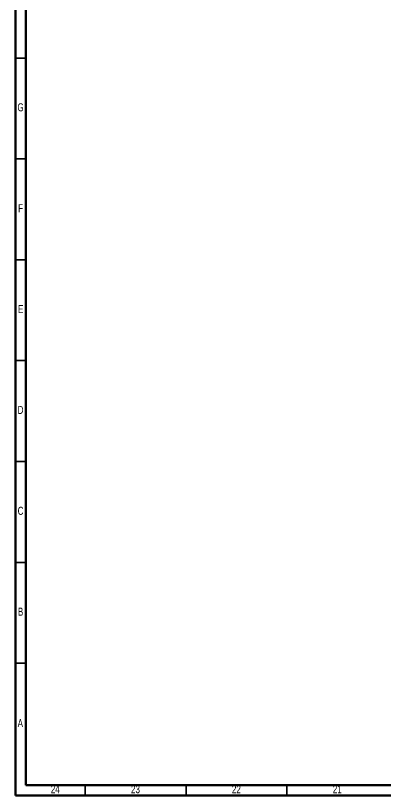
# Model space of a CAD drawing. Header units: millimetres. Extents: x -300 to 1184, y 5 to 1469.
# Drawn here: x 15 to 198.3, y 5 to 391.5 of the extents above; entities that cross this region are included whole.
import ezdxf

# ---------------------------------------------------------------- set-up
doc = ezdxf.new("R2010")
doc.units = ezdxf.units.MM
doc.styles.add('SLDTEXTSTYLE1', font='TXT', dxfattribs={"width": 0.75})

msp = doc.modelspace()

# ---------------------------------------------------------------- linework, layer by layer
at = {"color": 7, "linetype": 'Continuous', "lineweight": 70}
for p, q in [((15, 5), (15, 836)), ((20, 10), (20, 831)), ((1179, 10), (20, 10)), ((1184, 5), (15, 5))]:
    msp.add_line(p, q, dxfattribs=at)
at = {"color": 7, "linetype": 'Continuous', "lineweight": 35}
for p, q in [((20, 370.5), (15, 370.5)), ((20, 320.5), (15, 320.5)), ((20, 270.5), (15, 270.5)), ((20, 220.5), (15, 220.5)), ((20, 170.5), (15, 170.5)), ((20, 120.5), (15, 120.5)), ((20, 70.5), (15, 70.5)), ((49.5, 10), (49.5, 5)), ((99.5, 10), (99.5, 5)), ((149.5, 10), (149.5, 5))]:
    msp.add_line(p, q, dxfattribs=at)

# ---------------------------------------------------------------- texts
at = {"color": 7, "linetype": 'Continuous', "lineweight": 0, "attachment_point": 2, "style": 'SLDTEXTSTYLE1'}
for s, insert, char_height in [('G', (17.49, 348.06), 3.97), ('F', (17.46, 298.06), 3.97), ('E', (17.51, 248.06), 3.97), ('D', (17.45, 198.06), 3.97), ('C', (17.46, 148.06), 3.97), ('B', (17.47, 98.06), 3.97), ('A', (17.34, 42.81), 3.97), ('24', (34.67, 10.06), 3.969), ('23', (74.42, 10.06), 3.969), ('22', (124.42, 10.06), 3.969), ('21', (174.42, 10.06), 3.969)]:
    msp.add_mtext(s, dxfattribs=dict(at, insert=insert, char_height=char_height))

doc.saveas('drawing.dxf')
